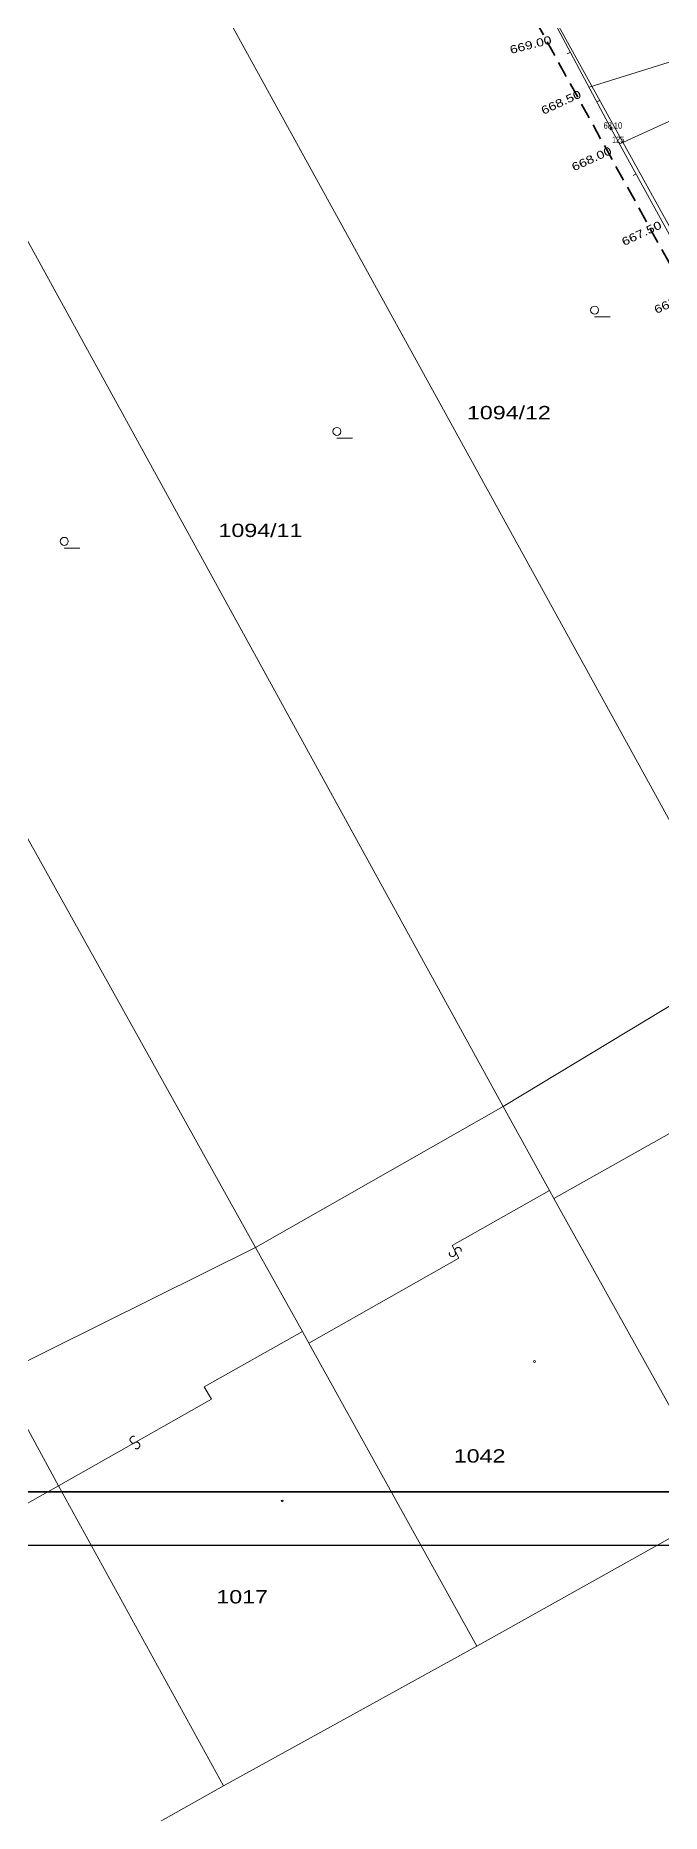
# Model space of a CAD drawing. Extents: x -847523 to -842720, y -997842 to -995984.
# Drawn here: x -842907.12 to -842889.51, y -997708.46 to -997658.48 of the extents above; entities that cross this region are included whole.
import ezdxf

# ---------------------------------------------------------------- set-up
doc = ezdxf.new("R2010")
doc.units = 0
doc.header["$MEASUREMENT"] = 0
doc.linetypes.add('DASHED', pattern=[19.05, 12.7, -6.35])
for name, color, linetype, lineweight, true_color in [('_ značky hranice', 1, 'DASHED', 35, 0xf60000), ('Z _ BODPOL', 251, 'Continuous', 9, 0x575757), ('Z _ KATASTR', 144, 'Continuous', 9, 0x006d91), ('Z _ VRSTEV', 38, 'Continuous', 9, 0x512900)]:
    doc.layers.add(name, color=color, linetype=linetype, lineweight=lineweight, true_color=true_color)
doc.layers.add('km__netisk', color=251, linetype='Continuous', plot=False)
doc.layers.add('Z _ BOD__SLO', color=3, linetype='Continuous')
doc.layers.add('Z _ MERENI', color=7, linetype='Continuous', lineweight=9)
doc.layers.add('Z _ POPIS', color=7, linetype='Continuous', lineweight=9)
doc.layers.add('Z _ V__KA', color=8, linetype='Continuous', true_color=0x818181)
doc.styles.get("Standard").update_dxf_attribs({"font": 'txt', "width": 0.6})

# ---------------------------------------------------------------- blocks, each defined once
blk = doc.blocks.new('PLOT_DREVENY_04')
at = {"layer": 'Z _ POPIS', "color": 0, "lineweight": 0}
blk.add_line((0, 0.1), (0, 0), dxfattribs=at)
blk = doc.blocks.new('bod_000')
at = {"layer": 'Z _ BODPOL', "color": 0, "lineweight": 0}
for p, q in [((-0.03, -0.03), (0.03, 0.03)), ((-0.03, 0.03), (0.03, -0.03))]:
    blk.add_line(p, q, dxfattribs=at)
blk.add_point((0, 0), dxfattribs=at)
at = {"layer": 'Z _ BOD__SLO', "linetype": 'ByBlock', "width": 0.868}
for tag in ['txtCB', 'CB']:
    blk.add_attdef(tag, (0, 0), '', height=0.165, dxfattribs=at)
at = {"layer": 'Z _ V__KA', "linetype": 'ByBlock', "width": 0.868}
for tag in ['VYS', 'txtVYS']:
    blk.add_attdef(tag, (0, 0), '', height=0.18, dxfattribs=at)

msp = doc.modelspace()

# ---------------------------------------------------------------- linework, layer by layer
at = {"layer": '_ značky hranice', "color": 194, "ltscale": 0.035, "true_color": 0x4902a4}
msp.add_lwpolyline([(-842873.872, -997692.649), (-842865.976, -997688.251), (-842871.116, -997679.221), (-842871.605, -997678.373), (-842872.453, -997676.857), (-842873.323, -997675.287), (-842889.092, -997647.014), (-842897.235, -997650.487), (-842880.528, -997680.742), (-842880.218, -997681.302), (-842879.185, -997683.172)], close=True, dxfattribs=at)
at = {"layer": 'km__netisk'}
for points in [[(-842932.524, -997700.923), (-842827.524, -997700.923), (-842827.524, -997626.673), (-842932.524, -997626.673)], [(-842932.524, -997700.923), (-842827.524, -997700.923), (-842827.524, -997626.673), (-842932.524, -997626.673)], [(-842932.524, -997700.923), (-842827.524, -997700.923), (-842827.524, -997626.673), (-842932.524, -997626.673)], [(-842931.024, -997699.423), (-842829.024, -997699.423), (-842829.024, -997628.173), (-842931.024, -997628.173)], [(-842931.024, -997699.423), (-842829.024, -997699.423), (-842829.024, -997628.173), (-842931.024, -997628.173)], [(-842931.024, -997628.173), (-842855.274, -997628.173), (-842855.274, -997699.423), (-842931.024, -997699.423)]]:
    msp.add_lwpolyline(points, close=True, dxfattribs=at)
at = {"layer": 'Z _ KATASTR'}
for p, q in [((-842896.53, -997650.73), (-842880.09, -997680.5)), ((-842903.75, -997654.28), (-842887.13, -997684.46)), ((-842919.18, -997659.83), (-842900.93, -997692.55)), ((-842909.24, -997660.83), (-842893.96, -997688.59)), ((-842891.39, -997666.39), (-842890.952, -997666.39)), ((-842898.64, -997669.8), (-842898.202, -997669.8)), ((-842906.31, -997672.89), (-842905.872, -997672.89)), ((-842887.13, -997684.46), (-842893.96, -997688.59)), ((-842900.93, -997692.55), (-842893.96, -997688.59)), ((-842892.66, -997690.95), (-842893.96, -997688.59)), ((-842892.54, -997691.18), (-842888.3, -997688.79)), ((-842892.66, -997690.95), (-842895.4, -997692.5)), ((-842892.66, -997690.95), (-842892.54, -997691.18)), ((-842892.54, -997691.18), (-842887.7, -997699.85)), ((-842908.17, -997696.14), (-842900.93, -997692.55)), ((-842900.93, -997692.55), (-842899.61, -997694.91)), ((-842895.21, -997692.85), (-842899.43, -997695.24)), ((-842895.47, -997692.71), (-842895.48, -997692.71)), ((-842895.48, -997692.71), (-842895.48, -997692.72)), ((-842895.48, -997692.72), (-842895.48, -997692.73)), ((-842895.48, -997692.73), (-842895.47, -997692.74)), ((-842895.47, -997692.69), (-842895.47, -997692.7)), ((-842895.47, -997692.7), (-842895.47, -997692.71)), ((-842895.47, -997692.74), (-842895.47, -997692.75)), ((-842895.47, -997692.75), (-842895.47, -997692.76)), ((-842895.47, -997692.76), (-842895.46, -997692.77)), ((-842895.46, -997692.77), (-842895.46, -997692.78)), ((-842895.46, -997692.78), (-842895.45, -997692.78)), ((-842895.45, -997692.78), (-842895.45, -997692.79)), ((-842895.45, -997692.79), (-842895.44, -997692.79)), ((-842895.44, -997692.79), (-842895.43, -997692.8)), ((-842895.43, -997692.8), (-842895.42, -997692.8)), ((-842895.42, -997692.8), (-842895.41, -997692.81)), ((-842895.41, -997692.81), (-842895.4, -997692.81)), ((-842895.4, -997692.5), (-842895.21, -997692.85)), ((-842895.4, -997692.81), (-842895.39, -997692.81)), ((-842895.39, -997692.81), (-842895.38, -997692.81)), ((-842895.38, -997692.81), (-842895.37, -997692.81)), ((-842895.37, -997692.81), (-842895.36, -997692.81)), ((-842895.36, -997692.81), (-842895.36, -997692.8)), ((-842895.36, -997692.8), (-842895.35, -997692.8)), ((-842895.35, -997692.8), (-842895.34, -997692.8)), ((-842895.34, -997692.8), (-842895.34, -997692.79)), ((-842895.34, -997692.79), (-842895.33, -997692.79)), ((-842895.33, -997692.79), (-842895.33, -997692.78)), ((-842895.33, -997692.78), (-842895.32, -997692.78)), ((-842895.31, -997692.61), (-842895.32, -997692.62)), ((-842895.32, -997692.62), (-842895.32, -997692.63)), ((-842895.32, -997692.63), (-842895.32, -997692.64)), ((-842895.32, -997692.64), (-842895.32, -997692.65)), ((-842895.32, -997692.65), (-842895.32, -997692.66)), ((-842895.32, -997692.66), (-842895.32, -997692.67)), ((-842895.32, -997692.67), (-842895.31, -997692.67)), ((-842895.32, -997692.78), (-842895.32, -997692.77)), ((-842895.32, -997692.77), (-842895.31, -997692.77)), ((-842895.3, -997692.59), (-842895.31, -997692.6)), ((-842895.31, -997692.6), (-842895.31, -997692.61)), ((-842895.31, -997692.67), (-842895.31, -997692.68)), ((-842895.3, -997692.69), (-842895.31, -997692.68)), ((-842895.31, -997692.76), (-842895.3, -997692.75)), ((-842895.31, -997692.77), (-842895.31, -997692.76)), ((-842895.29, -997692.58), (-842895.3, -997692.58)), ((-842895.3, -997692.58), (-842895.3, -997692.59)), ((-842895.3, -997692.7), (-842895.3, -997692.69)), ((-842895.3, -997692.71), (-842895.3, -997692.7)), ((-842895.3, -997692.72), (-842895.3, -997692.71)), ((-842895.3, -997692.73), (-842895.3, -997692.72)), ((-842895.3, -997692.74), (-842895.3, -997692.73)), ((-842895.3, -997692.75), (-842895.3, -997692.74)), ((-842895.28, -997692.57), (-842895.29, -997692.57)), ((-842895.29, -997692.57), (-842895.29, -997692.58)), ((-842895.27, -997692.56), (-842895.28, -997692.57)), ((-842895.26, -997692.56), (-842895.27, -997692.56)), ((-842895.25, -997692.55), (-842895.26, -997692.56)), ((-842895.24, -997692.55), (-842895.25, -997692.55)), ((-842895.23, -997692.55), (-842895.24, -997692.55)), ((-842895.22, -997692.55), (-842895.23, -997692.55)), ((-842895.21, -997692.55), (-842895.22, -997692.55)), ((-842895.2, -997692.55), (-842895.21, -997692.55)), ((-842895.19, -997692.56), (-842895.2, -997692.55)), ((-842895.18, -997692.56), (-842895.19, -997692.56)), ((-842895.18, -997692.57), (-842895.18, -997692.56)), ((-842895.17, -997692.57), (-842895.18, -997692.57)), ((-842895.16, -997692.58), (-842895.17, -997692.57)), ((-842895.15, -997692.59), (-842895.16, -997692.58)), ((-842895.15, -997692.6), (-842895.15, -997692.59)), ((-842895.14, -997692.61), (-842895.15, -997692.6)), ((-842895.14, -997692.62), (-842895.14, -997692.61)), ((-842895.14, -997692.63), (-842895.14, -997692.62)), ((-842895.14, -997692.64), (-842895.14, -997692.63)), ((-842895.14, -997692.65), (-842895.14, -997692.64)), ((-842895.14, -997692.66), (-842895.14, -997692.65)), ((-842895.14, -997692.67), (-842895.14, -997692.66)), ((-842899.61, -997694.91), (-842902.37, -997696.47)), ((-842899.61, -997694.91), (-842899.43, -997695.24)), ((-842899.43, -997695.24), (-842894.7, -997703.76)), ((-842908.17, -997696.14), (-842906.47, -997699.25)), ((-842902.37, -997696.47), (-842902.17, -997696.82)), ((-842902.17, -997696.82), (-842906.47, -997699.25)), ((-842904.45, -997697.93), (-842904.46, -997697.93)), ((-842904.46, -997697.93), (-842904.46, -997697.94)), ((-842904.46, -997697.94), (-842904.46, -997697.95)), ((-842904.46, -997697.95), (-842904.46, -997697.96)), ((-842904.46, -997697.96), (-842904.46, -997697.97)), ((-842904.46, -997697.97), (-842904.46, -997697.98)), ((-842904.46, -997697.98), (-842904.45, -997697.99)), ((-842904.44, -997697.9), (-842904.45, -997697.91)), ((-842904.45, -997697.91), (-842904.45, -997697.92)), ((-842904.45, -997697.92), (-842904.45, -997697.93)), ((-842904.43, -997697.89), (-842904.44, -997697.9)), ((-842904.42, -997697.88), (-842904.43, -997697.89)), ((-842904.41, -997697.88), (-842904.42, -997697.88)), ((-842904.4, -997697.87), (-842904.41, -997697.87)), ((-842904.41, -997697.87), (-842904.41, -997697.88)), ((-842904.39, -997697.87), (-842904.4, -997697.87)), ((-842904.38, -997697.86), (-842904.39, -997697.87)), ((-842904.37, -997697.86), (-842904.38, -997697.86)), ((-842904.36, -997697.86), (-842904.37, -997697.86)), ((-842904.35, -997697.86), (-842904.36, -997697.86)), ((-842904.34, -997697.87), (-842904.35, -997697.86)), ((-842904.33, -997697.87), (-842904.34, -997697.87)), ((-842904.45, -997697.99), (-842904.45, -997698)), ((-842904.45, -997698), (-842904.44, -997698.01)), ((-842904.44, -997698.01), (-842904.44, -997698.02)), ((-842904.44, -997698.02), (-842904.43, -997698.02)), ((-842904.43, -997698.02), (-842904.43, -997698.03)), ((-842904.43, -997698.03), (-842904.42, -997698.03)), ((-842904.42, -997698.03), (-842904.41, -997698.04)), ((-842904.41, -997698.04), (-842904.4, -997698.05)), ((-842904.4, -997698.05), (-842904.39, -997698.05)), ((-842904.39, -997698.05), (-842904.38, -997698.05)), ((-842904.38, -997698.05), (-842904.37, -997698.05)), ((-842904.37, -997698.05), (-842904.36, -997698.05)), ((-842904.36, -997698.05), (-842904.35, -997698.05)), ((-842904.35, -997698.05), (-842904.34, -997698.05)), ((-842904.34, -997698.05), (-842904.33, -997698.05)), ((-842904.33, -997698.05), (-842904.33, -997698.04)), ((-842904.33, -997698.04), (-842904.32, -997698.04)), ((-842904.31, -997698.03), (-842904.32, -997698.04)), ((-842904.3, -997698.03), (-842904.31, -997698.03)), ((-842904.31, -997698.2), (-842904.3, -997698.2)), ((-842904.29, -997698.03), (-842904.3, -997698.03)), ((-842904.3, -997698.2), (-842904.29, -997698.21)), ((-842904.28, -997698.03), (-842904.29, -997698.03)), ((-842904.29, -997698.21), (-842904.28, -997698.21)), ((-842904.27, -997698.03), (-842904.28, -997698.03)), ((-842904.28, -997698.21), (-842904.27, -997698.21)), ((-842904.26, -997698.03), (-842904.27, -997698.03)), ((-842904.27, -997698.21), (-842904.26, -997698.21)), ((-842904.25, -997698.03), (-842904.26, -997698.03)), ((-842904.26, -997698.21), (-842904.25, -997698.21)), ((-842904.24, -997698.03), (-842904.25, -997698.03)), ((-842904.25, -997698.21), (-842904.24, -997698.2)), ((-842904.23, -997698.03), (-842904.24, -997698.03)), ((-842904.24, -997698.2), (-842904.23, -997698.2)), ((-842904.23, -997698.04), (-842904.23, -997698.03)), ((-842904.22, -997698.04), (-842904.23, -997698.04)), ((-842904.23, -997698.2), (-842904.22, -997698.19)), ((-842904.21, -997698.05), (-842904.22, -997698.04)), ((-842904.22, -997698.19), (-842904.21, -997698.19)), ((-842904.2, -997698.06), (-842904.21, -997698.05)), ((-842904.21, -997698.19), (-842904.21, -997698.18)), ((-842904.21, -997698.18), (-842904.2, -997698.18)), ((-842904.19, -997698.07), (-842904.2, -997698.06)), ((-842904.2, -997698.17), (-842904.19, -997698.16)), ((-842904.2, -997698.18), (-842904.2, -997698.17)), ((-842904.19, -997698.08), (-842904.19, -997698.07)), ((-842904.19, -997698.09), (-842904.19, -997698.08)), ((-842904.18, -997698.09), (-842904.19, -997698.09)), ((-842904.19, -997698.15), (-842904.18, -997698.14)), ((-842904.19, -997698.16), (-842904.19, -997698.15)), ((-842904.18, -997698.1), (-842904.18, -997698.09)), ((-842904.18, -997698.11), (-842904.18, -997698.1)), ((-842904.18, -997698.12), (-842904.18, -997698.11)), ((-842904.18, -997698.13), (-842904.18, -997698.12)), ((-842904.18, -997698.14), (-842904.18, -997698.13)), ((-842906.47, -997699.25), (-842908.08, -997700.16)), ((-842906.47, -997699.25), (-842901.83, -997707.69)), ((-842887.7, -997699.85), (-842894.7, -997703.76)), ((-842894.7, -997703.76), (-842901.83, -997707.69)), ((-842901.83, -997707.69), (-842910.5, -997712.55))]:
    msp.add_line(p, q, dxfattribs=at)
for centre, radius in [((-842891.389, -997666.202), 0.113), ((-842898.639, -997669.612), 0.113), ((-842906.309, -997672.702), 0.113), ((-842893.079, -997695.759), 0.0255), ((-842900.179, -997699.679), 0.0255)]:
    msp.add_circle(centre, radius, dxfattribs=at)
at = {"layer": 'Z _ MERENI'}
for p, q in [((-842892.95, -997657.3), (-842890.92, -997661.1)), ((-842890.92, -997661.1), (-842889.03, -997664.54))]:
    msp.add_line(p, q, dxfattribs=at)
at = {"layer": 'Z _ VRSTEV'}
for p, q in [((-842887.67, -997658.73), (-842891.54, -997659.93)), ((-842890.68, -997661.53), (-842888.87, -997660.7))]:
    msp.add_line(p, q, dxfattribs=at)

# ---------------------------------------------------------------- block references
at = {"layer": 'Z _ BODPOL', "linetype": 'ByBlock'}
msp.add_blockref('bod_000', (-842890.92, -997661.1), dxfattribs=at)
at = {"layer": 'Z _ POPIS'}
for p, rotation in [((-842892.07, -997658.95), 118.1), ((-842891.32, -997660.35), 298.1), ((-842890.22, -997662.37), 118.8)]:
    msp.add_blockref('PLOT_DREVENY_04', p, dxfattribs=dict(at, rotation=rotation))

# ---------------------------------------------------------------- texts
at = {"layer": 'Z _ BOD__SLO', "color": 3, "width": 0.868}
msp.add_text('125', height=0.165, dxfattribs=at).set_placement((-842890.9, -997661.49))
at = {"layer": 'Z _ KATASTR', "width": 1.302}
for s, p in [('1094/12', (-842894.98, -997669.27)), ('1094/11', (-842901.97, -997672.58)), ('1042', (-842895.35, -997698.6)), ('1017', (-842902.03, -997702.56))]:
    msp.add_text(s, height=0.375, dxfattribs=at).set_placement(p)
at = {"layer": 'Z _ V__KA', "width": 0.868}
msp.add_text('68.10', height=0.18, dxfattribs=at).set_placement((-842891.136, -997661.1))
at = {"layer": 'Z _ VRSTEV', "width": 1.302}
for s, rotation, p in [('669.00', 14.461, (-842893.74, -997659)), ('668.50', 24.634, (-842892.83, -997660.71)), ('668.00', 24.634, (-842891.97, -997662.3)), ('667.50', 25.359, (-842890.56, -997664.4)), ('667.00', 24.717, (-842889.65, -997666.31))]:
    msp.add_text(s, height=0.225, rotation=rotation, dxfattribs=at).set_placement(p)

doc.saveas('drawing.dxf')
